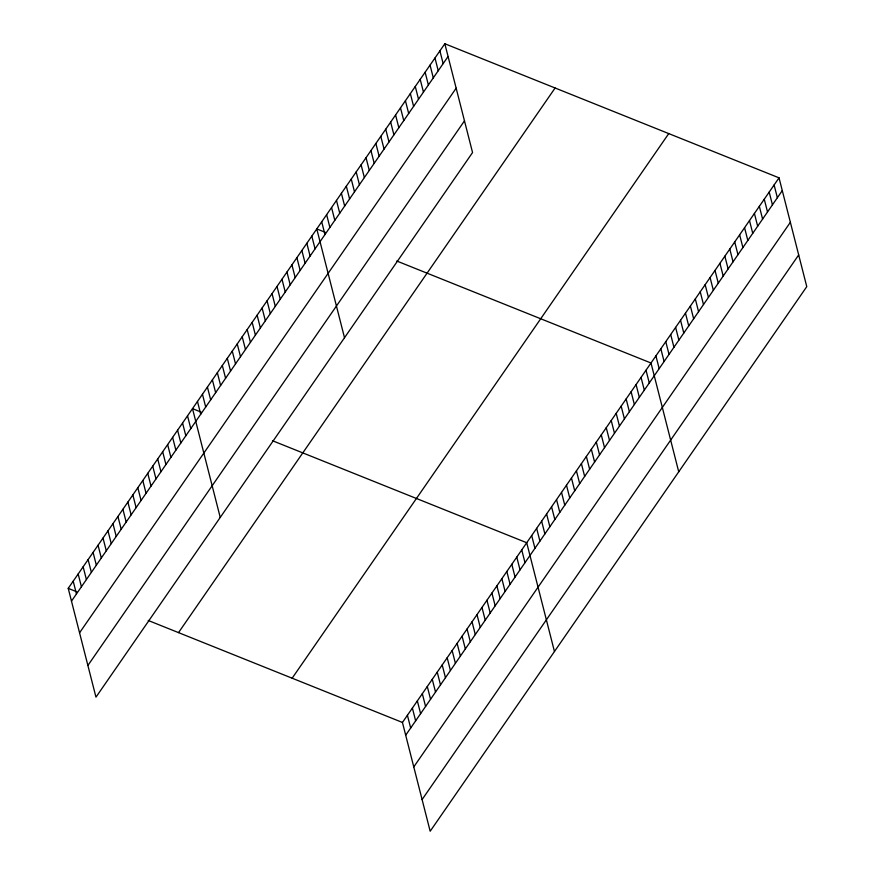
<?xml version="1.0" encoding="UTF-8"?>
<svg xmlns="http://www.w3.org/2000/svg" width="875" height="875" viewBox="0 0 875 875"><rect width="100%" height="100%" fill="white"/><g stroke="black" fill="none" stroke-linecap="round" stroke-linejoin="round"><path stroke-width="1.31" d="M444.828 43.75L472.555 152.545L95.966 697.156L68.228 588.361L444.828 43.75L779.034 177.844L806.772 286.639L430.172 831.25L402.445 722.455L779.034 177.844M71.487 601.125L448.077 56.503M79.559 632.811L456.159 88.2M87.883 665.47L464.483 120.848M178.522 632.614L555.111 88.003M292.152 678.202L668.752 133.591M405.694 735.208L782.294 190.597M413.777 766.905L790.366 222.283M422.1 799.553L798.689 254.942M325.27 232.323L316.783 228.922L344.509 337.717M396.769 261.012L651 363.005L678.727 471.8M200.987 412.048L192.511 408.647L220.238 517.442M272.497 440.737L526.717 542.73L554.455 651.525M68.228 588.361L76.716 591.773M148.225 620.462L402.445 722.455M774.112 184.964L777.361 197.717M769.191 192.084L772.439 204.838M764.269 199.205L767.517 211.958M759.336 206.325L762.595 219.078M754.414 213.445L757.663 226.209M749.492 220.577L752.741 233.33M744.57 227.697L747.819 240.45M739.638 234.817L742.897 247.57M734.716 241.938L737.964 254.691M729.794 249.058L733.042 261.811M724.861 256.178L728.12 268.931M719.939 263.298L723.188 276.062M715.017 270.43L718.266 283.183M710.095 277.55L713.344 290.303M705.163 284.67L708.422 297.423M700.241 291.791L703.489 304.544M695.319 298.911L698.567 311.664M690.397 306.031L693.645 318.784M685.464 313.152L688.723 325.916M680.542 320.283L683.791 333.036M675.62 327.403L678.869 340.156M670.698 334.523L673.947 347.277M665.766 341.644L669.025 354.397M660.844 348.764L664.092 361.517M655.922 355.884L659.17 368.638M646.023 370.202L649.272 382.955M641.058 377.388L644.306 390.141M636.081 384.573L639.33 397.327M631.116 391.77L634.364 404.523M626.139 398.956L629.388 411.709M621.173 406.142L624.422 418.895M616.197 413.328L619.445 426.092M611.231 420.525L614.48 433.278M606.255 427.711L609.503 440.464M601.289 434.897L604.538 447.65M596.312 442.083L599.561 454.847M591.347 449.28L594.595 462.033M586.37 456.466L589.619 469.219M581.405 463.652L584.653 476.405M576.428 470.848L579.677 483.602M571.462 478.034L574.711 490.788M566.486 485.22L569.734 497.973M561.52 492.406L564.769 505.17M556.544 499.603L559.792 512.356M439.906 50.87L443.155 63.623M551.578 506.789L554.827 519.542M434.973 57.991L438.233 70.744M546.602 513.975L549.85 526.728M430.052 65.111L433.3 77.875M541.636 521.161L544.884 533.925M425.13 72.242L428.378 84.995M536.659 528.358L539.908 541.111M420.197 79.362L423.456 92.116M531.694 535.544L534.942 548.297M415.275 86.483L418.523 99.236M410.353 93.603L413.602 106.356M521.752 549.927L525 562.68M405.431 100.723L408.68 113.477M516.775 557.113L520.023 569.866M400.498 107.844L403.758 120.597M511.809 564.298L515.058 577.052M395.577 114.964L398.825 127.728M506.833 571.484L510.081 584.248M390.655 122.095L393.903 134.848M501.867 578.681L505.116 591.434M385.733 129.216L388.981 141.969M496.891 585.867L500.139 598.62M380.8 136.336L384.059 149.089M491.925 593.053L495.173 605.806M375.878 143.456L379.127 156.209M486.948 600.239L490.197 613.003M370.956 150.577L374.205 163.33M481.983 607.436L485.231 620.189M366.034 157.697L369.283 170.461M477.006 614.622L480.255 627.375M361.102 164.817L364.361 177.581M472.041 621.808L475.289 634.561M356.18 171.948L359.428 184.702M467.064 629.005L470.312 641.758M351.258 179.069L354.506 191.822M462.098 636.191L465.347 648.944M346.336 186.189L349.584 198.942M457.122 643.377L460.381 656.13M341.403 193.309L344.663 206.062M452.156 650.562L455.405 663.327M336.481 200.43L339.73 213.183M447.18 657.759L450.439 670.512M331.559 207.55L334.808 220.314M442.214 664.945L445.462 677.698M326.637 214.67L329.886 227.434M437.238 672.131L440.497 684.884M321.705 221.802L324.964 234.555M432.272 679.317L435.52 692.081M427.295 686.514L430.555 699.267M311.817 236.108L315.066 248.861M422.33 693.7L425.578 706.453M306.841 243.294L310.089 256.058M417.353 700.886L420.613 713.639M301.875 250.491L305.123 263.244M412.388 708.083L415.636 720.836M296.898 257.677L300.147 270.43M407.411 715.269L410.67 728.022M291.933 264.863L295.181 277.616M286.956 272.048L290.205 284.812M281.991 279.245L285.239 291.998M277.014 286.431L280.262 299.184M272.048 293.617L275.297 306.37M267.072 300.814L270.32 313.567M262.106 308L265.355 320.753M257.13 315.186L260.378 327.939M252.164 322.372L255.413 335.136M247.188 329.569L250.436 342.322M242.222 336.755L245.47 349.508M237.245 343.941L240.494 356.694M232.28 351.127L235.528 363.891M227.303 358.323L230.552 371.077M222.338 365.509L225.586 378.262M217.361 372.695L220.609 385.448M212.395 379.892L215.644 392.645M207.419 387.078L210.667 399.831M202.453 394.264L205.702 407.017M197.477 401.45L200.725 414.214M187.534 415.833L190.783 428.586M182.569 423.019L185.817 435.772M177.592 430.205L180.841 442.969M172.627 437.402L175.875 450.155M167.65 444.588L170.898 457.341M162.684 451.773L165.933 464.527M157.708 458.97L160.956 471.723M152.742 466.156L155.991 478.909M147.766 473.342L151.014 486.095M142.8 480.528L146.048 493.292M137.823 487.725L141.072 500.478M132.858 494.911L136.106 507.664M127.881 502.097L131.13 514.85M122.916 509.283L126.164 522.047M117.939 516.48L121.188 529.233M112.973 523.666L116.222 536.419M107.997 530.852L111.245 543.605M103.031 538.048L106.28 550.802M98.055 545.234L101.303 557.988M93.089 552.42L96.337 565.173M88.112 559.606L91.361 572.37M83.147 566.803L86.395 579.556M78.17 573.989L81.419 586.742M73.205 581.175L76.453 593.928"/></g></svg>
